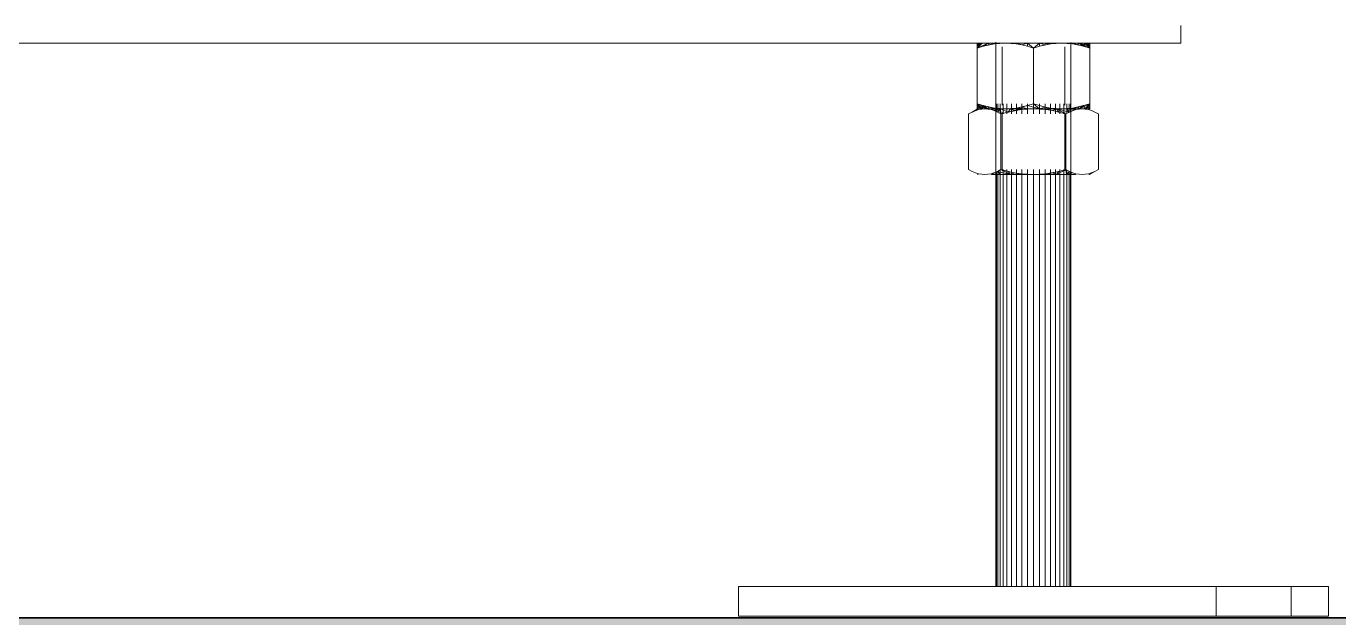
# Model space of a CAD drawing. Header units: centimetres. Extents: x -13467 to 3766, y -437 to 1921.
# Drawn here: x -8754.54 to -8732.3, y 94 to 104.01 of the extents above; entities that cross this region are included whole.
import ezdxf

# ---------------------------------------------------------------- set-up
doc = ezdxf.new("R2010")
doc.units = ezdxf.units.CM
for name, color, linetype, lineweight in [('A-FLOR', 7, 'Continuous', 9), ('A-FLOR-PATT', 7, 'Continuous', 35), ('G-IMPT', 7, 'Continuous', 9), ('M-EQPM', 7, 'Continuous', 9)]:
    doc.layers.add(name, color=color, linetype=linetype, lineweight=lineweight)

# ---------------------------------------------------------------- blocks, each defined once
blk = doc.blocks.new('PQ_RVR_EST-01_ZZ_ZZ_MO_T_A_rvt-1-Sección 1-1')
at = {"layer": 'A-FLOR-PATT', "lineweight": 9, "true_color": 0x9a9a9a}
blk.add_hatch(color=253, dxfattribs=at).paths.add_polyline_path([(-6260.942, 44), (-6260.942, 94), (-11182.132, 94), (-11182.132, 44), (-6621.18, 44)])
at = {"layer": 'A-FLOR', "lineweight": 35}
blk.add_line((-6260.942, 94), (-9023.498, 94), dxfattribs=at)
blk = doc.blocks.new('EQ-02-003 - EQ-02-003_dwg_Agrupar_733-1525259-Sección 1-1')
at = {"layer": 'G-IMPT'}
for p, q in [((-8732.471, 94.529), (-8742.471, 94.529)), ((-8742.471, 94.029), (-8742.471, 94.529)), ((-8742.471, 94.029), (-8742.471, 94.529)), ((-8732.471, 94.529), (-8742.471, 94.529)), ((-8734.368, 94.529), (-8734.376, 94.529)), ((-8734.376, 94.529), (-8734.376, 94.029)), ((-8734.376, 94.529), (-8734.368, 94.529)), ((-8733.114, 94.529), (-8733.106, 94.529)), ((-8733.106, 94.529), (-8733.114, 94.529)), ((-8733.106, 94.529), (-8733.106, 94.029)), ((-8732.471, 94.529), (-8732.471, 94.029)), ((-8742.471, 94.029), (-8732.471, 94.029)), ((-8732.471, 94.029), (-8742.471, 94.029)), ((-8734.368, 94.029), (-8734.376, 94.029)), ((-8734.376, 94.029), (-8734.368, 94.029)), ((-8733.114, 94.029), (-8733.106, 94.029)), ((-8733.106, 94.029), (-8733.114, 94.029))]:
    blk.add_line(p, q, dxfattribs=at)
at = {"layer": 'G-IMPT', "flags": 128}
blk.add_lwpolyline([(-8732.471, 94.529), (-8732.471, 94.029), (-8742.471, 94.029), (-8742.471, 94.529), (-8732.471, 94.529), (-8732.471, 94.029)], dxfattribs=at)
blk = doc.blocks.new('EQ-02-003 - EQ-02-003_dwg_Agrupar_729-1525264-Sección 1-1')
at = {"layer": 'G-IMPT'}
for p, q in [((-8738.511, 102.563), (-8738.571, 102.532)), ((-8738.511, 102.563), (-8738.571, 102.532)), ((-8738.418, 102.617), (-8738.511, 102.563)), ((-8738.511, 102.563), (-8738.401, 102.604)), ((-8738.511, 102.563), (-8738.455, 102.587)), ((-8738.401, 102.604), (-8738.348, 102.614)), ((-8738.348, 102.614), (-8738.401, 102.604)), ((-8738.296, 102.617), (-8738.348, 102.614)), ((-8738.296, 102.617), (-8738.243, 102.614)), ((-8738.243, 102.614), (-8738.19, 102.604)), ((-8738.19, 102.604), (-8738.243, 102.614)), ((-8738.19, 102.604), (-8738.179, 102.617)), ((-8738.037, 102.616), (-8738.19, 102.604)), ((-8738.19, 102.604), (-8738.136, 102.587)), ((-8738.037, 102.617), (-8738.179, 102.617)), ((-8738.179, 102.617), (-8738.031, 102.617)), ((-8738.037, 102.617), (-8738.179, 102.617)), ((-8738.136, 102.587), (-8738.08, 102.563)), ((-8738.064, 102.617), (-8738.092, 102.617)), ((-8738.092, 102.617), (-8738.064, 102.617)), ((-8738.021, 102.532), (-8738.08, 102.563)), ((-8738.021, 102.617), (-8738.064, 102.617)), ((-8738.031, 102.617), (-8738.021, 102.532)), ((-8737.858, 102.617), (-8738.031, 102.617)), ((-8738.031, 102.617), (-8737.902, 102.563)), ((-8737.965, 102.617), (-8738.021, 102.617)), ((-8737.902, 102.563), (-8738.021, 102.532)), ((-8738, 102.556), (-8738, 101.565)), ((-8737.896, 102.617), (-8737.965, 102.617)), ((-8737.965, 102.617), (-8737.896, 102.617)), ((-8737.858, 102.617), (-8737.902, 102.563)), ((-8737.902, 102.563), (-8737.682, 102.604)), ((-8737.817, 102.617), (-8737.896, 102.617)), ((-8737.896, 102.617), (-8737.817, 102.617)), ((-8737.669, 102.617), (-8737.858, 102.617)), ((-8737.729, 102.617), (-8737.817, 102.617)), ((-8737.817, 102.617), (-8737.729, 102.617)), ((-8737.635, 102.617), (-8737.729, 102.617)), ((-8737.729, 102.617), (-8737.635, 102.617)), ((-8737.682, 102.604), (-8737.576, 102.614)), ((-8737.471, 102.617), (-8737.669, 102.617)), ((-8737.537, 102.617), (-8737.635, 102.617)), ((-8737.635, 102.617), (-8737.537, 102.617)), ((-8737.471, 102.617), (-8737.576, 102.614)), ((-8737.437, 102.617), (-8737.537, 102.617)), ((-8737.537, 102.617), (-8737.437, 102.617)), ((-8737.273, 102.617), (-8737.471, 102.617)), ((-8737.471, 102.617), (-8737.365, 102.614)), ((-8737.339, 102.617), (-8737.437, 102.617)), ((-8737.437, 102.617), (-8737.339, 102.617)), ((-8737.259, 102.604), (-8737.365, 102.614)), ((-8737.243, 102.617), (-8737.339, 102.617)), ((-8737.339, 102.617), (-8737.243, 102.617)), ((-8737.083, 102.617), (-8737.273, 102.617)), ((-8737.151, 102.587), (-8737.259, 102.604)), ((-8737.153, 102.617), (-8737.243, 102.617)), ((-8737.243, 102.617), (-8737.153, 102.617)), ((-8737.071, 102.617), (-8737.153, 102.617)), ((-8737.153, 102.617), (-8737.071, 102.617)), ((-8737.039, 102.563), (-8737.151, 102.587)), ((-8737.083, 102.617), (-8736.921, 102.532)), ((-8736.911, 102.617), (-8737.083, 102.617)), ((-8737.083, 102.617), (-8736.862, 102.563)), ((-8736.999, 102.617), (-8737.071, 102.617)), ((-8737.071, 102.617), (-8736.999, 102.617)), ((-8736.921, 102.532), (-8737.039, 102.563)), ((-8736.938, 102.617), (-8736.999, 102.617)), ((-8736.999, 102.617), (-8736.938, 102.617)), ((-8736.942, 101.565), (-8736.942, 102.556)), ((-8736.89, 102.617), (-8736.938, 102.617)), ((-8736.938, 102.617), (-8736.89, 102.617)), ((-8736.921, 102.532), (-8736.862, 102.563)), ((-8736.763, 102.617), (-8736.911, 102.617)), ((-8736.911, 102.617), (-8736.862, 102.563)), ((-8736.763, 102.617), (-8736.905, 102.617)), ((-8736.763, 102.617), (-8736.905, 102.617)), ((-8736.857, 102.617), (-8736.89, 102.617)), ((-8736.89, 102.617), (-8736.857, 102.617)), ((-8736.862, 102.563), (-8736.752, 102.604)), ((-8736.839, 102.617), (-8736.857, 102.617)), ((-8736.857, 102.617), (-8736.839, 102.617)), ((-8736.763, 102.617), (-8736.752, 102.604)), ((-8736.699, 102.614), (-8736.752, 102.604)), ((-8736.646, 102.617), (-8736.699, 102.614)), ((-8736.646, 102.617), (-8736.593, 102.614)), ((-8736.54, 102.604), (-8736.593, 102.614)), ((-8736.54, 102.604), (-8736.593, 102.614)), ((-8736.54, 102.604), (-8736.523, 102.617)), ((-8736.486, 102.587), (-8736.54, 102.604)), ((-8736.43, 102.563), (-8736.486, 102.587)), ((-8736.371, 102.532), (-8736.43, 102.563)), ((-8736.371, 102.532), (-8736.43, 102.563)), ((-8738.571, 102.532), (-8738.571, 101.589)), ((-8738.021, 102.532), (-8738.021, 101.589)), ((-8736.921, 102.532), (-8736.921, 101.589)), ((-8736.371, 102.532), (-8736.371, 101.589)), ((-8736.371, 102.532), (-8736.371, 101.589)), ((-8738.571, 101.589), (-8738.511, 101.558)), ((-8738.511, 101.558), (-8738.455, 101.534)), ((-8738.455, 101.534), (-8738.401, 101.518)), ((-8738.401, 101.518), (-8738.418, 101.504)), ((-8738.401, 101.518), (-8738.348, 101.508)), ((-8738.401, 101.518), (-8738.348, 101.508)), ((-8738.296, 101.504), (-8738.348, 101.508)), ((-8738.296, 101.504), (-8738.243, 101.508)), ((-8738.243, 101.508), (-8738.19, 101.518)), ((-8738.08, 101.558), (-8738.19, 101.518)), ((-8738.179, 101.504), (-8738.19, 101.518)), ((-8738.031, 101.504), (-8738.179, 101.504)), ((-8738.064, 101.504), (-8738.092, 101.504)), ((-8738.064, 101.504), (-8738.092, 101.504)), ((-8738.08, 101.558), (-8738.021, 101.589)), ((-8738.031, 101.504), (-8738.08, 101.558)), ((-8737.858, 101.504), (-8738.08, 101.558)), ((-8738.021, 101.504), (-8738.064, 101.504)), ((-8738.064, 101.504), (-8738.021, 101.504)), ((-8737.858, 101.504), (-8738.031, 101.504)), ((-8737.858, 101.504), (-8738.021, 101.589)), ((-8738.021, 101.589), (-8737.902, 101.558)), ((-8737.965, 101.504), (-8738.021, 101.504)), ((-8737.965, 101.504), (-8738.021, 101.504)), ((-8737.896, 101.504), (-8737.965, 101.504)), ((-8737.896, 101.504), (-8737.965, 101.504)), ((-8737.79, 101.534), (-8737.902, 101.558)), ((-8737.817, 101.504), (-8737.896, 101.504)), ((-8737.817, 101.504), (-8737.896, 101.504)), ((-8737.669, 101.504), (-8737.858, 101.504)), ((-8737.729, 101.504), (-8737.817, 101.504)), ((-8737.817, 101.504), (-8737.729, 101.504)), ((-8737.682, 101.518), (-8737.79, 101.534)), ((-8737.635, 101.504), (-8737.729, 101.504)), ((-8737.635, 101.504), (-8737.729, 101.504)), ((-8737.576, 101.508), (-8737.682, 101.518)), ((-8737.471, 101.504), (-8737.669, 101.504)), ((-8737.537, 101.504), (-8737.635, 101.504)), ((-8737.537, 101.504), (-8737.635, 101.504)), ((-8737.471, 101.504), (-8737.576, 101.508)), ((-8737.437, 101.504), (-8737.537, 101.504)), ((-8737.437, 101.504), (-8737.537, 101.504)), ((-8737.471, 101.504), (-8737.365, 101.508)), ((-8737.273, 101.504), (-8737.471, 101.504)), ((-8737.339, 101.504), (-8737.437, 101.504)), ((-8737.339, 101.504), (-8737.437, 101.504)), ((-8737.365, 101.508), (-8737.259, 101.518)), ((-8737.243, 101.504), (-8737.339, 101.504)), ((-8737.339, 101.504), (-8737.243, 101.504)), ((-8737.083, 101.504), (-8737.273, 101.504)), ((-8737.259, 101.518), (-8737.039, 101.558)), ((-8737.153, 101.504), (-8737.243, 101.504)), ((-8737.153, 101.504), (-8737.243, 101.504)), ((-8737.071, 101.504), (-8737.153, 101.504)), ((-8737.071, 101.504), (-8737.153, 101.504)), ((-8737.083, 101.504), (-8736.921, 101.589)), ((-8736.911, 101.504), (-8737.083, 101.504)), ((-8736.999, 101.504), (-8737.071, 101.504)), ((-8736.999, 101.504), (-8737.071, 101.504)), ((-8736.921, 101.589), (-8737.039, 101.558)), ((-8736.938, 101.504), (-8736.999, 101.504)), ((-8736.938, 101.504), (-8736.999, 101.504)), ((-8736.89, 101.504), (-8736.938, 101.504)), ((-8736.938, 101.504), (-8736.89, 101.504)), ((-8736.911, 101.504), (-8736.921, 101.589)), ((-8736.921, 101.589), (-8736.862, 101.558)), ((-8736.763, 101.504), (-8736.911, 101.504)), ((-8736.857, 101.504), (-8736.89, 101.504)), ((-8736.857, 101.504), (-8736.89, 101.504)), ((-8736.806, 101.534), (-8736.862, 101.558)), ((-8736.839, 101.504), (-8736.857, 101.504)), ((-8736.857, 101.504), (-8736.839, 101.504)), ((-8736.752, 101.518), (-8736.806, 101.534)), ((-8736.752, 101.518), (-8736.763, 101.504)), ((-8736.699, 101.508), (-8736.752, 101.518)), ((-8736.752, 101.518), (-8736.699, 101.508)), ((-8736.646, 101.504), (-8736.699, 101.508)), ((-8736.646, 101.504), (-8736.593, 101.508)), ((-8736.54, 101.518), (-8736.593, 101.508)), ((-8736.593, 101.508), (-8736.54, 101.518)), ((-8736.43, 101.558), (-8736.54, 101.518)), ((-8736.523, 101.504), (-8736.43, 101.558)), ((-8736.486, 101.534), (-8736.43, 101.558)), ((-8736.371, 101.589), (-8736.43, 101.558)), ((-8736.371, 101.589), (-8736.43, 101.558))]:
    blk.add_line(p, q, dxfattribs=at)
at = {"layer": 'G-IMPT', "flags": 128}
for points in [[(-8738.571, 101.589), (-8738.571, 102.532), (-8738.511, 102.563)], [(-8738.418, 102.617), (-8738.401, 102.604), (-8738.455, 102.587)], [(-8738.348, 102.614), (-8738.296, 102.617), (-8738.243, 102.614)], [(-8738.179, 102.617), (-8738.19, 102.604), (-8738.136, 102.587), (-8738.08, 102.563)], [(-8738.179, 102.617), (-8738.031, 102.617), (-8737.858, 102.617), (-8737.669, 102.617), (-8737.471, 102.617), (-8737.273, 102.617), (-8737.083, 102.617), (-8736.911, 102.617), (-8736.763, 102.617)], [(-8737.79, 102.587), (-8737.682, 102.604), (-8737.858, 102.617), (-8737.79, 102.587), (-8737.902, 102.563), (-8737.858, 102.617), (-8738.031, 102.617), (-8737.902, 102.563), (-8738.021, 102.532), (-8738.021, 101.589), (-8738.021, 102.532), (-8738.08, 102.563), (-8738.031, 102.617), (-8738.136, 102.587)], [(-8738.064, 102.617), (-8738.021, 102.617), (-8737.965, 102.617)], [(-8737.576, 102.614), (-8737.682, 102.604), (-8737.669, 102.617), (-8737.576, 102.614), (-8737.471, 102.617), (-8737.365, 102.614)], [(-8737.259, 102.604), (-8737.365, 102.614), (-8737.273, 102.617)], [(-8737.083, 101.504), (-8736.911, 101.504), (-8736.862, 101.558), (-8736.921, 101.589), (-8736.921, 102.532), (-8737.039, 102.563), (-8737.083, 102.617), (-8737.151, 102.587), (-8737.273, 102.617), (-8737.259, 102.604), (-8737.151, 102.587), (-8737.039, 102.563)], [(-8736.806, 102.587), (-8736.862, 102.563), (-8737.083, 102.617), (-8736.921, 102.532)], [(-8736.921, 102.532), (-8736.862, 102.563), (-8737.083, 102.617), (-8736.911, 102.617), (-8736.862, 102.563), (-8736.921, 102.532), (-8736.921, 101.589)], [(-8736.806, 102.587), (-8736.752, 102.604), (-8736.911, 102.617)], [(-8736.699, 102.614), (-8736.752, 102.604), (-8736.763, 102.617)], [(-8736.699, 102.614), (-8736.646, 102.617), (-8736.593, 102.614)], [(-8736.54, 102.604), (-8736.486, 102.587), (-8736.43, 102.563)], [(-8738.571, 102.532), (-8738.571, 101.589), (-8738.511, 101.558)], [(-8736.43, 101.558), (-8736.371, 101.589), (-8736.371, 102.532)], [(-8738.401, 101.518), (-8738.455, 101.534), (-8738.511, 101.558)], [(-8738.243, 101.508), (-8738.296, 101.504), (-8738.348, 101.508)], [(-8738.243, 101.508), (-8738.19, 101.518), (-8738.179, 101.504)], [(-8738.031, 101.504), (-8738.19, 101.518), (-8738.136, 101.534)], [(-8736.763, 101.504), (-8736.911, 101.504), (-8737.083, 101.504), (-8737.273, 101.504), (-8737.471, 101.504), (-8737.669, 101.504), (-8737.858, 101.504), (-8738.031, 101.504), (-8738.179, 101.504)], [(-8737.669, 101.504), (-8737.79, 101.534), (-8737.858, 101.504), (-8737.902, 101.558), (-8738.021, 101.589), (-8738.08, 101.558), (-8738.031, 101.504), (-8737.858, 101.504), (-8738.08, 101.558), (-8738.021, 101.589), (-8737.858, 101.504), (-8738.08, 101.558), (-8738.136, 101.534)], [(-8737.682, 101.518), (-8737.576, 101.508), (-8737.669, 101.504), (-8737.682, 101.518), (-8737.79, 101.534), (-8737.902, 101.558)], [(-8737.365, 101.508), (-8737.259, 101.518), (-8737.273, 101.504), (-8737.365, 101.508), (-8737.471, 101.504), (-8737.576, 101.508)], [(-8736.921, 101.589), (-8737.083, 101.504), (-8737.039, 101.558), (-8737.151, 101.534), (-8737.083, 101.504), (-8737.259, 101.518), (-8737.151, 101.534)], [(-8737.039, 101.558), (-8736.921, 101.589), (-8736.911, 101.504), (-8736.806, 101.534)], [(-8736.763, 101.504), (-8736.752, 101.518), (-8736.806, 101.534), (-8736.862, 101.558)], [(-8736.593, 101.508), (-8736.646, 101.504), (-8736.699, 101.508)], [(-8736.486, 101.534), (-8736.54, 101.518), (-8736.523, 101.504)]]:
    blk.add_lwpolyline(points, dxfattribs=at)
blk.add_lwpolyline([(-8737.902, 102.563), (-8738.021, 102.532), (-8738.031, 102.617)], close=True, dxfattribs=at)
blk = doc.blocks.new('EQ-02-003 - EQ-02-003_dwg_Agrupar_722-1525265-Sección 1-1')
at = {"layer": 'G-IMPT'}
for p, q in [((-8738.241, 103.729), (-8738.423, 103.644)), ((-8738.241, 103.729), (-8738.423, 103.644)), ((-8738.341, 103.729), (-8738.423, 103.644)), ((-8738.341, 103.729), (-8738.423, 103.644)), ((-8738.423, 103.729), (-8738.423, 103.726)), ((-8738.423, 103.729), (-8738.423, 103.726)), ((-8738.423, 103.644), (-8738.341, 103.729)), ((-8738.423, 103.716), (-8738.423, 103.726)), ((-8738.423, 103.726), (-8738.423, 103.716)), ((-8738.423, 103.676), (-8738.423, 103.716)), ((-8738.423, 103.716), (-8738.423, 103.699)), ((-8738.423, 103.699), (-8738.423, 103.676)), ((-8738.423, 103.644), (-8738.423, 103.676)), ((-8738.423, 103.644), (-8738.321, 103.676)), ((-8738.423, 103.644), (-8738.321, 103.676)), ((-8738.423, 103.644), (-8738.423, 103.676)), ((-8738.321, 103.676), (-8738.13, 103.716)), ((-8738.321, 103.676), (-8738.224, 103.699)), ((-8738.224, 103.699), (-8738.13, 103.716)), ((-8738.13, 103.716), (-8738.108, 103.729)), ((-8736.812, 103.716), (-8736.833, 103.729)), ((-8736.621, 103.676), (-8736.812, 103.716)), ((-8736.718, 103.699), (-8736.812, 103.716)), ((-8736.621, 103.676), (-8736.718, 103.699)), ((-8736.7, 103.729), (-8736.621, 103.676)), ((-8736.7, 103.729), (-8736.518, 103.644)), ((-8736.7, 103.729), (-8736.518, 103.676)), ((-8736.601, 103.729), (-8736.621, 103.676)), ((-8736.518, 103.644), (-8736.621, 103.676)), ((-8736.621, 103.676), (-8736.518, 103.644)), ((-8736.601, 103.729), (-8736.518, 103.644)), ((-8736.601, 103.729), (-8736.518, 103.676)), ((-8736.518, 103.729), (-8736.518, 103.726)), ((-8736.518, 103.729), (-8736.518, 103.726)), ((-8736.518, 103.716), (-8736.518, 103.726)), ((-8736.518, 103.726), (-8736.518, 103.716)), ((-8736.518, 103.676), (-8736.518, 103.716)), ((-8736.518, 103.699), (-8736.518, 103.716)), ((-8736.518, 103.676), (-8736.518, 103.699)), ((-8736.518, 103.644), (-8736.518, 103.676)), ((-8736.518, 103.644), (-8736.518, 103.676)), ((-8738.243, 102.618), (-8738.423, 102.702)), ((-8738.341, 102.617), (-8738.423, 102.702)), ((-8738.423, 102.702), (-8738.423, 102.671)), ((-8738.423, 102.702), (-8738.321, 102.671)), ((-8738.423, 102.702), (-8738.423, 102.671)), ((-8738.423, 102.702), (-8738.321, 102.671)), ((-8738.341, 102.617), (-8738.423, 102.671)), ((-8738.423, 102.671), (-8738.423, 102.63)), ((-8738.423, 102.671), (-8738.423, 102.647)), ((-8738.243, 102.617), (-8738.423, 102.671)), ((-8738.423, 102.647), (-8738.423, 102.63)), ((-8738.423, 102.63), (-8738.423, 102.62)), ((-8738.423, 102.62), (-8738.423, 102.63)), ((-8738.423, 102.617), (-8738.423, 102.62)), ((-8738.423, 102.617), (-8738.423, 102.62)), ((-8738.402, 102.617), (-8738.423, 102.617)), ((-8738.402, 102.617), (-8738.423, 102.617)), ((-8738.341, 102.617), (-8738.321, 102.671)), ((-8738.241, 102.617), (-8738.321, 102.671)), ((-8738.321, 102.671), (-8738.13, 102.63)), ((-8738.224, 102.647), (-8738.321, 102.671)), ((-8738.108, 102.617), (-8738.241, 102.617)), ((-8738.108, 102.617), (-8738.241, 102.617)), ((-8738.108, 102.617), (-8738.241, 102.617)), ((-8738.241, 102.617), (-8738.108, 102.617)), ((-8738.13, 102.63), (-8738.224, 102.647)), ((-8738.13, 102.63), (-8738.108, 102.617)), ((-8736.812, 102.63), (-8736.833, 102.617)), ((-8736.7, 102.617), (-8736.833, 102.617)), ((-8736.7, 102.617), (-8736.833, 102.617)), ((-8736.7, 102.617), (-8736.833, 102.617)), ((-8736.833, 102.617), (-8736.7, 102.617)), ((-8736.621, 102.671), (-8736.812, 102.63)), ((-8736.812, 102.63), (-8736.718, 102.647)), ((-8736.718, 102.647), (-8736.621, 102.671)), ((-8736.7, 102.617), (-8736.621, 102.671)), ((-8736.699, 102.618), (-8736.518, 102.702)), ((-8736.518, 102.702), (-8736.621, 102.671)), ((-8736.621, 102.671), (-8736.518, 102.702)), ((-8736.601, 102.617), (-8736.621, 102.671)), ((-8736.601, 102.617), (-8736.518, 102.702)), ((-8736.601, 102.617), (-8736.518, 102.702)), ((-8736.601, 102.617), (-8736.518, 102.702)), ((-8736.539, 102.617), (-8736.518, 102.617)), ((-8736.539, 102.617), (-8736.518, 102.617)), ((-8736.518, 102.702), (-8736.518, 102.671)), ((-8736.518, 102.702), (-8736.518, 102.671)), ((-8736.518, 102.671), (-8736.518, 102.63)), ((-8736.518, 102.647), (-8736.518, 102.671)), ((-8736.518, 102.647), (-8736.518, 102.671)), ((-8736.518, 102.63), (-8736.518, 102.647)), ((-8736.518, 102.63), (-8736.518, 102.62)), ((-8736.518, 102.62), (-8736.518, 102.63)), ((-8736.518, 102.617), (-8736.518, 102.62)), ((-8736.518, 102.617), (-8736.518, 102.62))]:
    blk.add_line(p, q, dxfattribs=at)
at = {"layer": 'G-IMPT', "flags": 128}
for points in [[(-8738.423, 103.676), (-8738.423, 103.644), (-8738.241, 103.729), (-8738.321, 103.676), (-8738.423, 103.644)], [(-8738.341, 103.729), (-8738.423, 103.676), (-8738.423, 103.699), (-8738.341, 103.729), (-8738.423, 103.716), (-8738.423, 103.699)], [(-8738.321, 103.676), (-8738.423, 103.644), (-8738.341, 103.729), (-8738.423, 103.676), (-8738.423, 103.644)], [(-8738.423, 103.644), (-8738.241, 103.729), (-8738.321, 103.676), (-8738.224, 103.699), (-8738.241, 103.729), (-8738.13, 103.716), (-8738.224, 103.699)], [(-8738.423, 103.716), (-8738.423, 103.726), (-8738.402, 103.729)], [(-8738.341, 103.729), (-8738.423, 103.699), (-8738.402, 103.729), (-8738.423, 103.716), (-8738.423, 103.699), (-8738.423, 103.676)], [(-8738.423, 103.726), (-8738.423, 103.716), (-8738.402, 103.729), (-8738.423, 103.726), (-8738.423, 103.729), (-8738.423, 103.726)], [(-8738.241, 103.729), (-8738.224, 103.699), (-8738.108, 103.729), (-8738.13, 103.716), (-8738.224, 103.699), (-8738.321, 103.676)], [(-8736.833, 103.729), (-8736.718, 103.699), (-8736.7, 103.729), (-8736.621, 103.676), (-8736.518, 103.644)], [(-8736.833, 103.729), (-8736.812, 103.716), (-8736.718, 103.699), (-8736.621, 103.676)], [(-8736.601, 103.729), (-8736.621, 103.676), (-8736.518, 103.644), (-8736.601, 103.729), (-8736.621, 103.676), (-8736.718, 103.699), (-8736.7, 103.729), (-8736.812, 103.716), (-8736.718, 103.699)], [(-8736.518, 103.644), (-8736.621, 103.676), (-8736.7, 103.729)], [(-8736.7, 103.729), (-8736.518, 103.676), (-8736.518, 103.644), (-8736.7, 103.729)], [(-8736.7, 103.729), (-8736.518, 103.676), (-8736.518, 103.699), (-8736.601, 103.729), (-8736.518, 103.716), (-8736.518, 103.699)], [(-8736.518, 103.644), (-8736.518, 103.676), (-8736.601, 103.729), (-8736.518, 103.699), (-8736.539, 103.729)], [(-8736.518, 103.644), (-8736.518, 103.676), (-8736.601, 103.729)], [(-8736.518, 103.716), (-8736.518, 103.726), (-8736.539, 103.729), (-8736.518, 103.716), (-8736.518, 103.699), (-8736.518, 103.676)], [(-8736.518, 103.726), (-8736.518, 103.716), (-8736.539, 103.729), (-8736.518, 103.726), (-8736.518, 103.729), (-8736.518, 103.726)], [(-8738.402, 102.617), (-8738.423, 102.647), (-8738.341, 102.617), (-8738.423, 102.671), (-8738.423, 102.702), (-8738.321, 102.671), (-8738.241, 102.617)], [(-8738.341, 102.617), (-8738.321, 102.671), (-8738.423, 102.702), (-8738.341, 102.617), (-8738.321, 102.671), (-8738.224, 102.647), (-8738.241, 102.617), (-8738.13, 102.63), (-8738.224, 102.647)], [(-8738.108, 102.617), (-8738.224, 102.647), (-8738.241, 102.617), (-8738.321, 102.671), (-8738.423, 102.702), (-8738.423, 102.671), (-8738.341, 102.617)], [(-8738.243, 102.617), (-8738.423, 102.671), (-8738.423, 102.702), (-8738.243, 102.618)], [(-8738.243, 102.617), (-8738.423, 102.671), (-8738.423, 102.647), (-8738.341, 102.617), (-8738.423, 102.63), (-8738.423, 102.647)], [(-8738.423, 102.63), (-8738.423, 102.62), (-8738.402, 102.617), (-8738.423, 102.63), (-8738.423, 102.647), (-8738.423, 102.671)], [(-8738.423, 102.62), (-8738.423, 102.63), (-8738.402, 102.617), (-8738.423, 102.62), (-8738.423, 102.617), (-8738.423, 102.62)], [(-8738.402, 102.617), (-8738.423, 102.617), (-8738.402, 102.617)], [(-8738.108, 102.617), (-8738.13, 102.63), (-8738.224, 102.647), (-8738.321, 102.671)], [(-8736.7, 102.617), (-8736.718, 102.647), (-8736.833, 102.617), (-8736.812, 102.63), (-8736.718, 102.647), (-8736.621, 102.671)], [(-8736.718, 102.647), (-8736.812, 102.63), (-8736.7, 102.617), (-8736.718, 102.647), (-8736.621, 102.671), (-8736.601, 102.617), (-8736.518, 102.702), (-8736.621, 102.671), (-8736.601, 102.617)], [(-8736.7, 102.617), (-8736.621, 102.671), (-8736.518, 102.702)], [(-8736.7, 102.617), (-8736.621, 102.671), (-8736.518, 102.702)], [(-8736.518, 102.671), (-8736.518, 102.702), (-8736.699, 102.618)], [(-8736.518, 102.702), (-8736.518, 102.671), (-8736.601, 102.617), (-8736.518, 102.647), (-8736.539, 102.617), (-8736.518, 102.63), (-8736.518, 102.647)], [(-8736.518, 102.647), (-8736.518, 102.63), (-8736.601, 102.617), (-8736.518, 102.647), (-8736.518, 102.671), (-8736.601, 102.617)], [(-8736.518, 102.63), (-8736.518, 102.62), (-8736.539, 102.617)], [(-8736.518, 102.62), (-8736.518, 102.63), (-8736.539, 102.617), (-8736.518, 102.62), (-8736.518, 102.617), (-8736.518, 102.62)], [(-8736.539, 102.617), (-8736.518, 102.617), (-8736.539, 102.617)]]:
    blk.add_lwpolyline(points, dxfattribs=at)
blk = doc.blocks.new('EQ-02-003 - EQ-02-003_dwg_Agrupar_723-1525266-Sección 1-1')
at = {"layer": 'G-IMPT'}
for p, q in [((-8738.418, 102.617), (-8738.401, 102.604)), ((-8738.179, 102.617), (-8738.19, 102.604)), ((-8738.19, 102.604), (-8738.179, 102.617)), ((-8738.037, 102.616), (-8738.19, 102.604)), ((-8738.037, 102.617), (-8738.179, 102.617)), ((-8738.179, 102.617), (-8738.037, 102.617)), ((-8738.179, 102.617), (-8738.037, 102.617)), ((-8738.037, 102.617), (-8738.179, 102.617)), ((-8736.763, 102.617), (-8736.905, 102.617)), ((-8736.763, 102.617), (-8736.905, 102.617)), ((-8736.905, 102.617), (-8736.763, 102.617)), ((-8736.763, 102.617), (-8736.905, 102.617)), ((-8736.752, 102.604), (-8736.905, 102.616)), ((-8736.752, 102.604), (-8736.763, 102.617)), ((-8736.763, 102.617), (-8736.752, 102.604)), ((-8736.54, 102.604), (-8736.523, 102.617)), ((-8738.401, 101.518), (-8738.418, 101.504)), ((-8738.19, 101.518), (-8738.179, 101.504)), ((-8738.179, 101.504), (-8738.19, 101.518)), ((-8736.763, 101.504), (-8736.752, 101.518)), ((-8736.752, 101.518), (-8736.763, 101.504)), ((-8736.54, 101.518), (-8736.523, 101.504))]:
    blk.add_line(p, q, dxfattribs=at)
blk = doc.blocks.new('EQ-02-003 - EQ-02-003_dwg_Agrupar_727-1525270-Sección 1-1')
at = {"layer": 'G-IMPT'}
for p, q in [((-8738.106, 103.746), (-8738.106, 94.529)), ((-8736.836, 103.739), (-8736.836, 94.529)), ((-8738.106, 102.702), (-8738.106, 102.574)), ((-8738.106, 102.574), (-8738.106, 102.702)), ((-8738.098, 102.702), (-8738.098, 102.571)), ((-8738.098, 102.571), (-8738.098, 102.702)), ((-8738.098, 102.702), (-8738.098, 102.571)), ((-8738.075, 102.702), (-8738.075, 102.56)), ((-8738.075, 102.56), (-8738.075, 102.702)), ((-8738.075, 102.702), (-8738.075, 102.56)), ((-8738.037, 102.702), (-8738.037, 102.54)), ((-8738.037, 102.702), (-8738.037, 102.54)), ((-8738.037, 102.54), (-8738.037, 102.702)), ((-8737.984, 102.702), (-8737.984, 102.532)), ((-8737.984, 102.532), (-8737.984, 102.702)), ((-8737.984, 102.702), (-8737.984, 102.532)), ((-8737.92, 102.702), (-8737.92, 102.532)), ((-8737.92, 102.702), (-8737.92, 102.532)), ((-8737.92, 102.532), (-8737.92, 102.702)), ((-8737.844, 102.702), (-8737.844, 102.532)), ((-8737.844, 102.532), (-8737.844, 102.702)), ((-8737.844, 102.702), (-8737.844, 102.532)), ((-8737.759, 102.702), (-8737.759, 102.532)), ((-8737.759, 102.532), (-8737.759, 102.702)), ((-8737.759, 102.702), (-8737.759, 102.532)), ((-8737.667, 102.702), (-8737.667, 102.532)), ((-8737.667, 102.702), (-8737.667, 102.532)), ((-8737.667, 102.532), (-8737.667, 102.702)), ((-8737.57, 102.702), (-8737.57, 102.532)), ((-8737.57, 102.532), (-8737.57, 102.702)), ((-8737.57, 102.702), (-8737.57, 102.532)), ((-8737.471, 102.702), (-8737.471, 102.532)), ((-8737.471, 102.702), (-8737.471, 102.532)), ((-8737.471, 102.532), (-8737.471, 102.702)), ((-8737.371, 102.702), (-8737.371, 102.532)), ((-8737.371, 102.532), (-8737.371, 102.702)), ((-8737.371, 102.702), (-8737.371, 102.532)), ((-8737.275, 102.702), (-8737.275, 102.532)), ((-8737.275, 102.532), (-8737.275, 102.702)), ((-8737.275, 102.702), (-8737.275, 102.532)), ((-8737.182, 102.702), (-8737.182, 102.532)), ((-8737.182, 102.532), (-8737.182, 102.702)), ((-8737.182, 102.702), (-8737.182, 102.532)), ((-8737.098, 102.702), (-8737.098, 102.532)), ((-8737.098, 102.532), (-8737.098, 102.702)), ((-8737.098, 102.702), (-8737.098, 102.532)), ((-8737.022, 102.702), (-8737.022, 102.532)), ((-8737.022, 102.702), (-8737.022, 102.532)), ((-8737.022, 102.532), (-8737.022, 102.702)), ((-8736.957, 102.702), (-8736.957, 102.532)), ((-8736.957, 102.532), (-8736.957, 102.702)), ((-8736.957, 102.702), (-8736.957, 102.532)), ((-8736.905, 102.702), (-8736.905, 102.54)), ((-8736.905, 102.54), (-8736.905, 102.702)), ((-8736.905, 102.702), (-8736.905, 102.54)), ((-8736.867, 102.702), (-8736.867, 102.56)), ((-8736.867, 102.702), (-8736.867, 102.56)), ((-8736.867, 102.56), (-8736.867, 102.702)), ((-8736.844, 102.702), (-8736.844, 102.57)), ((-8736.844, 102.57), (-8736.844, 102.702)), ((-8736.844, 102.702), (-8736.844, 102.57)), ((-8736.836, 102.702), (-8736.836, 102.573)), ((-8736.836, 102.573), (-8736.836, 102.702)), ((-8738.106, 101.549), (-8738.106, 94.529)), ((-8738.106, 94.529), (-8738.106, 101.549)), ((-8738.098, 101.552), (-8738.098, 94.529)), ((-8738.098, 94.529), (-8738.098, 101.552)), ((-8738.098, 101.552), (-8738.098, 94.529)), ((-8738.075, 101.561), (-8738.075, 94.529)), ((-8738.075, 94.529), (-8738.075, 101.561)), ((-8738.075, 101.561), (-8738.075, 94.529)), ((-8738.037, 101.581), (-8738.037, 94.529)), ((-8738.037, 101.581), (-8738.037, 94.529)), ((-8738.037, 94.529), (-8738.037, 101.581)), ((-8737.984, 101.589), (-8737.984, 94.529)), ((-8737.984, 94.529), (-8737.984, 101.589)), ((-8737.984, 101.589), (-8737.984, 94.529)), ((-8737.92, 101.589), (-8737.92, 94.529)), ((-8737.92, 101.589), (-8737.92, 94.529)), ((-8737.92, 94.529), (-8737.92, 101.589)), ((-8737.844, 101.589), (-8737.844, 94.529)), ((-8737.844, 94.529), (-8737.844, 101.589)), ((-8737.844, 101.589), (-8737.844, 94.529)), ((-8737.759, 101.589), (-8737.759, 94.529)), ((-8737.759, 94.529), (-8737.759, 101.589)), ((-8737.759, 101.589), (-8737.759, 94.529)), ((-8737.667, 101.589), (-8737.667, 94.529)), ((-8737.667, 101.589), (-8737.667, 94.529)), ((-8737.667, 94.529), (-8737.667, 101.589)), ((-8737.57, 101.589), (-8737.57, 94.529)), ((-8737.57, 94.529), (-8737.57, 101.589)), ((-8737.57, 101.589), (-8737.57, 94.529)), ((-8737.471, 101.589), (-8737.471, 94.529)), ((-8737.471, 101.589), (-8737.471, 94.529)), ((-8737.471, 94.529), (-8737.471, 101.589)), ((-8737.371, 101.589), (-8737.371, 94.529)), ((-8737.371, 94.529), (-8737.371, 101.589)), ((-8737.371, 101.589), (-8737.371, 94.529)), ((-8737.275, 101.589), (-8737.275, 94.529)), ((-8737.275, 94.529), (-8737.275, 101.589)), ((-8737.275, 101.589), (-8737.275, 94.529)), ((-8737.182, 101.589), (-8737.182, 94.529)), ((-8737.182, 94.529), (-8737.182, 101.589)), ((-8737.182, 101.589), (-8737.182, 94.529)), ((-8737.098, 101.589), (-8737.098, 94.529)), ((-8737.098, 94.529), (-8737.098, 101.589)), ((-8737.098, 101.589), (-8737.098, 94.529)), ((-8737.022, 101.589), (-8737.022, 94.529)), ((-8737.022, 101.589), (-8737.022, 94.529)), ((-8737.022, 94.529), (-8737.022, 101.589)), ((-8736.957, 101.589), (-8736.957, 94.529)), ((-8736.957, 94.529), (-8736.957, 101.589)), ((-8736.957, 101.589), (-8736.957, 94.529)), ((-8736.905, 101.581), (-8736.905, 94.529)), ((-8736.905, 94.529), (-8736.905, 101.581)), ((-8736.905, 101.581), (-8736.905, 94.529)), ((-8736.867, 101.561), (-8736.867, 94.529)), ((-8736.867, 101.561), (-8736.867, 94.529)), ((-8736.867, 94.529), (-8736.867, 101.561)), ((-8736.844, 101.551), (-8736.844, 94.529)), ((-8736.844, 94.529), (-8736.844, 101.551)), ((-8736.844, 101.551), (-8736.844, 94.529)), ((-8736.836, 101.547), (-8736.836, 94.529)), ((-8736.836, 94.529), (-8736.836, 101.547))]:
    blk.add_line(p, q, dxfattribs=at)
blk = doc.blocks.new('EQ-02-003 - EQ-02-003_dwg_Agrupar_728-1525271-Sección 1-1')
at = {"layer": 'G-IMPT'}
for p, q in [((-8738.241, 103.729), (-8738.423, 103.644)), ((-8738.241, 103.729), (-8738.423, 103.644)), ((-8738.341, 103.729), (-8738.423, 103.644)), ((-8738.341, 103.729), (-8738.423, 103.644)), ((-8738.423, 103.729), (-8738.423, 103.726)), ((-8738.423, 103.729), (-8738.423, 103.726)), ((-8738.423, 103.644), (-8738.341, 103.729)), ((-8738.423, 103.716), (-8738.423, 103.726)), ((-8738.423, 103.726), (-8738.423, 103.716)), ((-8738.423, 103.676), (-8738.423, 103.716)), ((-8738.423, 103.716), (-8738.423, 103.699)), ((-8738.423, 103.699), (-8738.423, 103.676)), ((-8738.423, 103.644), (-8738.423, 103.676)), ((-8738.423, 103.644), (-8738.321, 103.676)), ((-8738.423, 103.644), (-8738.321, 103.676)), ((-8738.423, 103.644), (-8738.423, 103.676)), ((-8738.321, 103.676), (-8738.13, 103.716)), ((-8738.321, 103.676), (-8738.224, 103.699)), ((-8738.224, 103.699), (-8738.13, 103.716)), ((-8738.13, 103.716), (-8738.038, 103.726)), ((-8737.947, 103.729), (-8738.038, 103.726)), ((-8738, 102.678), (-8738, 103.668)), ((-8737.947, 103.729), (-8737.856, 103.726)), ((-8737.764, 103.716), (-8737.856, 103.726)), ((-8737.67, 103.699), (-8737.764, 103.716)), ((-8737.573, 103.676), (-8737.67, 103.699)), ((-8737.67, 103.699), (-8737.573, 103.676)), ((-8737.471, 103.644), (-8737.573, 103.676)), ((-8737.57, 103.729), (-8737.471, 103.644)), ((-8737.371, 103.729), (-8737.471, 103.644)), ((-8737.471, 103.644), (-8737.368, 103.676)), ((-8737.368, 103.676), (-8737.177, 103.716)), ((-8737.177, 103.716), (-8737.086, 103.726)), ((-8736.994, 103.729), (-8737.086, 103.726)), ((-8736.994, 103.729), (-8736.903, 103.726)), ((-8736.941, 102.678), (-8736.941, 103.668)), ((-8736.812, 103.716), (-8736.903, 103.726)), ((-8736.812, 103.716), (-8736.833, 103.729)), ((-8736.621, 103.676), (-8736.812, 103.716)), ((-8736.718, 103.699), (-8736.812, 103.716)), ((-8736.621, 103.676), (-8736.718, 103.699)), ((-8736.7, 103.729), (-8736.621, 103.676)), ((-8736.7, 103.729), (-8736.518, 103.644)), ((-8736.7, 103.729), (-8736.518, 103.676)), ((-8736.601, 103.729), (-8736.621, 103.676)), ((-8736.518, 103.644), (-8736.621, 103.676)), ((-8736.621, 103.676), (-8736.518, 103.644)), ((-8736.601, 103.729), (-8736.518, 103.644)), ((-8736.601, 103.729), (-8736.518, 103.676)), ((-8736.518, 103.729), (-8736.518, 103.726)), ((-8736.518, 103.729), (-8736.518, 103.726)), ((-8736.518, 103.716), (-8736.518, 103.726)), ((-8736.518, 103.726), (-8736.518, 103.716)), ((-8736.518, 103.676), (-8736.518, 103.716)), ((-8736.518, 103.699), (-8736.518, 103.716)), ((-8736.518, 103.676), (-8736.518, 103.699)), ((-8736.518, 103.644), (-8736.518, 103.676)), ((-8736.518, 103.644), (-8736.518, 103.676)), ((-8738.423, 103.644), (-8738.423, 102.702)), ((-8737.471, 103.644), (-8737.471, 102.702)), ((-8736.518, 103.644), (-8736.518, 102.702)), ((-8738.243, 102.618), (-8738.423, 102.702)), ((-8738.341, 102.617), (-8738.423, 102.702)), ((-8738.423, 102.702), (-8738.423, 102.671)), ((-8738.423, 102.702), (-8738.321, 102.671)), ((-8738.423, 102.702), (-8738.423, 102.671)), ((-8738.423, 102.702), (-8738.321, 102.671)), ((-8738.341, 102.617), (-8738.423, 102.671)), ((-8738.423, 102.671), (-8738.423, 102.63)), ((-8738.423, 102.671), (-8738.423, 102.647)), ((-8738.243, 102.617), (-8738.423, 102.671)), ((-8738.423, 102.647), (-8738.423, 102.63)), ((-8738.423, 102.63), (-8738.423, 102.62)), ((-8738.423, 102.62), (-8738.423, 102.63)), ((-8738.423, 102.617), (-8738.423, 102.62)), ((-8738.423, 102.617), (-8738.423, 102.62)), ((-8738.402, 102.617), (-8738.423, 102.617)), ((-8738.402, 102.617), (-8738.423, 102.617)), ((-8738.341, 102.617), (-8738.321, 102.671)), ((-8738.241, 102.617), (-8738.341, 102.617)), ((-8738.241, 102.617), (-8738.321, 102.671)), ((-8738.321, 102.671), (-8738.13, 102.63)), ((-8738.224, 102.647), (-8738.321, 102.671)), ((-8738.108, 102.617), (-8738.241, 102.617)), ((-8738.108, 102.617), (-8738.241, 102.617)), ((-8738.241, 102.617), (-8738.108, 102.617)), ((-8738.13, 102.63), (-8738.224, 102.647)), ((-8738.038, 102.62), (-8738.13, 102.63)), ((-8738.13, 102.63), (-8738.108, 102.617)), ((-8737.947, 102.617), (-8738.108, 102.617)), ((-8738.098, 102.617), (-8738.106, 102.617)), ((-8738.098, 102.617), (-8738.106, 102.617)), ((-8738.075, 102.617), (-8738.098, 102.617)), ((-8738.075, 102.617), (-8738.098, 102.617)), ((-8738.037, 102.617), (-8738.075, 102.617)), ((-8738.037, 102.617), (-8738.075, 102.617)), ((-8737.947, 102.617), (-8738.038, 102.62)), ((-8737.985, 102.617), (-8738.037, 102.617)), ((-8737.985, 102.617), (-8738.037, 102.617)), ((-8737.92, 102.617), (-8737.985, 102.617)), ((-8737.92, 102.617), (-8737.985, 102.617)), ((-8737.947, 102.617), (-8737.856, 102.62)), ((-8737.765, 102.617), (-8737.947, 102.617)), ((-8737.844, 102.617), (-8737.92, 102.617)), ((-8737.92, 102.617), (-8737.844, 102.617)), ((-8737.856, 102.62), (-8737.764, 102.63)), ((-8737.759, 102.617), (-8737.844, 102.617)), ((-8737.759, 102.617), (-8737.844, 102.617)), ((-8737.57, 102.617), (-8737.765, 102.617)), ((-8737.573, 102.671), (-8737.764, 102.63)), ((-8737.667, 102.617), (-8737.759, 102.617)), ((-8737.667, 102.617), (-8737.759, 102.617)), ((-8737.57, 102.617), (-8737.667, 102.617)), ((-8737.667, 102.617), (-8737.57, 102.617)), ((-8737.573, 102.671), (-8737.471, 102.702)), ((-8737.57, 102.617), (-8737.573, 102.671)), ((-8737.371, 102.617), (-8737.573, 102.671)), ((-8737.471, 102.617), (-8737.57, 102.617)), ((-8737.371, 102.617), (-8737.57, 102.617)), ((-8737.471, 102.617), (-8737.57, 102.617)), ((-8737.371, 102.617), (-8737.471, 102.702)), ((-8737.471, 102.702), (-8737.368, 102.671)), ((-8737.371, 102.617), (-8737.471, 102.617)), ((-8737.471, 102.617), (-8737.371, 102.617)), ((-8737.176, 102.617), (-8737.371, 102.617)), ((-8737.274, 102.617), (-8737.371, 102.617)), ((-8737.274, 102.617), (-8737.371, 102.617)), ((-8737.271, 102.647), (-8737.368, 102.671)), ((-8737.271, 102.647), (-8737.368, 102.671)), ((-8737.182, 102.617), (-8737.274, 102.617)), ((-8737.182, 102.617), (-8737.274, 102.617)), ((-8737.177, 102.63), (-8737.271, 102.647)), ((-8737.097, 102.617), (-8737.182, 102.617)), ((-8737.182, 102.617), (-8737.097, 102.617)), ((-8737.086, 102.62), (-8737.177, 102.63)), ((-8736.994, 102.617), (-8737.176, 102.617)), ((-8737.021, 102.617), (-8737.097, 102.617)), ((-8737.021, 102.617), (-8737.097, 102.617)), ((-8736.994, 102.617), (-8737.086, 102.62)), ((-8736.957, 102.617), (-8737.021, 102.617)), ((-8736.957, 102.617), (-8737.021, 102.617)), ((-8736.994, 102.617), (-8736.903, 102.62)), ((-8736.833, 102.617), (-8736.994, 102.617)), ((-8736.905, 102.617), (-8736.957, 102.617)), ((-8736.905, 102.617), (-8736.957, 102.617)), ((-8736.866, 102.617), (-8736.905, 102.617)), ((-8736.866, 102.617), (-8736.905, 102.617)), ((-8736.903, 102.62), (-8736.812, 102.63)), ((-8736.843, 102.617), (-8736.866, 102.617)), ((-8736.843, 102.617), (-8736.866, 102.617)), ((-8736.835, 102.617), (-8736.843, 102.617)), ((-8736.835, 102.617), (-8736.843, 102.617)), ((-8736.7, 102.617), (-8736.833, 102.617)), ((-8736.7, 102.617), (-8736.833, 102.617)), ((-8736.833, 102.617), (-8736.7, 102.617)), ((-8736.621, 102.671), (-8736.812, 102.63)), ((-8736.812, 102.63), (-8736.718, 102.647)), ((-8736.718, 102.647), (-8736.621, 102.671)), ((-8736.7, 102.617), (-8736.621, 102.671)), ((-8736.601, 102.617), (-8736.7, 102.617)), ((-8736.699, 102.618), (-8736.518, 102.702)), ((-8736.518, 102.702), (-8736.621, 102.671)), ((-8736.621, 102.671), (-8736.518, 102.702)), ((-8736.601, 102.617), (-8736.621, 102.671)), ((-8736.601, 102.617), (-8736.518, 102.702)), ((-8736.601, 102.617), (-8736.518, 102.702)), ((-8736.601, 102.617), (-8736.518, 102.702)), ((-8736.539, 102.617), (-8736.518, 102.617)), ((-8736.539, 102.617), (-8736.518, 102.617)), ((-8736.518, 102.702), (-8736.518, 102.671)), ((-8736.518, 102.702), (-8736.518, 102.671)), ((-8736.518, 102.671), (-8736.518, 102.63)), ((-8736.518, 102.647), (-8736.518, 102.671)), ((-8736.518, 102.647), (-8736.518, 102.671)), ((-8736.518, 102.63), (-8736.518, 102.647)), ((-8736.518, 102.63), (-8736.518, 102.62)), ((-8736.518, 102.62), (-8736.518, 102.63)), ((-8736.518, 102.617), (-8736.518, 102.62)), ((-8736.518, 102.617), (-8736.518, 102.62))]:
    blk.add_line(p, q, dxfattribs=at)
at = {"layer": 'G-IMPT', "flags": 128}
for points in [[(-8738.423, 103.676), (-8738.423, 103.644), (-8738.241, 103.729), (-8738.321, 103.676), (-8738.423, 103.644)], [(-8738.341, 103.729), (-8738.423, 103.676), (-8738.423, 103.699), (-8738.341, 103.729), (-8738.423, 103.716), (-8738.423, 103.699)], [(-8738.321, 103.676), (-8738.423, 103.644), (-8738.341, 103.729), (-8738.423, 103.676), (-8738.423, 103.644), (-8738.423, 102.702), (-8738.423, 103.644), (-8738.241, 103.729), (-8738.321, 103.676), (-8738.224, 103.699), (-8738.241, 103.729), (-8738.13, 103.716), (-8738.224, 103.699)], [(-8738.423, 103.716), (-8738.423, 103.726), (-8738.402, 103.729)], [(-8738.341, 103.729), (-8738.423, 103.699), (-8738.402, 103.729), (-8738.423, 103.716), (-8738.423, 103.699), (-8738.423, 103.676)], [(-8738.423, 103.726), (-8738.423, 103.716), (-8738.402, 103.729), (-8738.423, 103.726), (-8738.423, 103.729), (-8738.423, 103.726)], [(-8738.241, 103.729), (-8738.224, 103.699), (-8738.108, 103.729), (-8738.13, 103.716), (-8738.224, 103.699), (-8738.321, 103.676)], [(-8738.038, 103.726), (-8738.13, 103.716), (-8738.108, 103.729), (-8738.038, 103.726), (-8737.947, 103.729), (-8737.856, 103.726)], [(-8737.764, 103.716), (-8737.856, 103.726), (-8737.765, 103.729)], [(-8737.67, 102.647), (-8737.764, 102.63), (-8737.57, 102.617), (-8737.67, 102.647), (-8737.573, 102.671), (-8737.371, 102.617), (-8737.471, 102.702), (-8737.573, 102.671), (-8737.371, 102.617), (-8737.57, 102.617), (-8737.573, 102.671), (-8737.471, 102.702), (-8737.471, 103.644), (-8737.57, 103.729), (-8737.67, 103.699), (-8737.765, 103.729), (-8737.764, 103.716), (-8737.67, 103.699)], [(-8737.57, 103.729), (-8737.573, 103.676), (-8737.471, 103.644), (-8737.368, 103.676)], [(-8737.371, 103.729), (-8737.271, 103.699), (-8737.368, 103.676), (-8737.371, 103.729), (-8737.471, 103.644), (-8737.471, 102.702), (-8737.368, 102.671), (-8737.371, 102.617), (-8737.271, 102.647), (-8737.176, 102.617), (-8737.177, 102.63), (-8737.271, 102.647)], [(-8737.271, 103.699), (-8737.177, 103.716), (-8737.371, 103.729)], [(-8737.086, 103.726), (-8737.177, 103.716), (-8737.176, 103.729), (-8737.086, 103.726), (-8736.994, 103.729), (-8736.903, 103.726)], [(-8736.812, 103.716), (-8736.903, 103.726), (-8736.833, 103.729), (-8736.812, 103.716), (-8736.718, 103.699), (-8736.621, 103.676)], [(-8736.833, 103.729), (-8736.718, 103.699), (-8736.7, 103.729), (-8736.621, 103.676), (-8736.518, 103.644), (-8736.518, 102.702), (-8736.518, 102.671), (-8736.601, 102.617), (-8736.518, 102.647), (-8736.539, 102.617), (-8736.518, 102.63), (-8736.518, 102.647)], [(-8736.601, 103.729), (-8736.621, 103.676), (-8736.518, 103.644), (-8736.601, 103.729), (-8736.621, 103.676), (-8736.718, 103.699), (-8736.7, 103.729), (-8736.812, 103.716), (-8736.718, 103.699)], [(-8736.518, 103.644), (-8736.621, 103.676), (-8736.7, 103.729)], [(-8736.7, 102.617), (-8736.621, 102.671), (-8736.518, 102.702), (-8736.518, 103.644), (-8736.518, 103.676), (-8736.601, 103.729)], [(-8736.7, 103.729), (-8736.518, 103.676), (-8736.518, 103.644), (-8736.7, 103.729), (-8736.518, 103.676), (-8736.518, 103.699), (-8736.601, 103.729), (-8736.518, 103.716), (-8736.518, 103.699)], [(-8736.518, 103.644), (-8736.518, 103.676), (-8736.601, 103.729), (-8736.518, 103.699), (-8736.539, 103.729)], [(-8736.518, 103.716), (-8736.518, 103.726), (-8736.539, 103.729), (-8736.518, 103.716), (-8736.518, 103.699), (-8736.518, 103.676)], [(-8736.518, 103.726), (-8736.518, 103.716), (-8736.539, 103.729), (-8736.518, 103.726), (-8736.518, 103.729), (-8736.518, 103.726)], [(-8738.402, 102.617), (-8738.423, 102.647), (-8738.341, 102.617), (-8738.423, 102.671), (-8738.423, 102.702), (-8738.321, 102.671), (-8738.241, 102.617)], [(-8738.341, 102.617), (-8738.321, 102.671), (-8738.423, 102.702), (-8738.341, 102.617), (-8738.321, 102.671), (-8738.224, 102.647), (-8738.241, 102.617), (-8738.13, 102.63), (-8738.224, 102.647)], [(-8738.108, 102.617), (-8738.224, 102.647), (-8738.241, 102.617), (-8738.321, 102.671), (-8738.423, 102.702), (-8738.423, 102.671), (-8738.341, 102.617)], [(-8738.243, 102.617), (-8738.423, 102.671), (-8738.423, 102.702), (-8738.243, 102.618)], [(-8738.243, 102.617), (-8738.423, 102.671), (-8738.423, 102.647), (-8738.341, 102.617), (-8738.423, 102.63), (-8738.423, 102.647)], [(-8738.423, 102.63), (-8738.423, 102.62), (-8738.402, 102.617), (-8738.423, 102.63), (-8738.423, 102.647), (-8738.423, 102.671)], [(-8738.423, 102.62), (-8738.423, 102.63), (-8738.402, 102.617), (-8738.423, 102.62), (-8738.423, 102.617), (-8738.423, 102.62)], [(-8738.402, 102.617), (-8738.423, 102.617), (-8738.402, 102.617)], [(-8738.13, 102.63), (-8738.038, 102.62), (-8738.108, 102.617), (-8738.13, 102.63), (-8738.224, 102.647), (-8738.321, 102.671)], [(-8736.7, 102.617), (-8736.833, 102.617), (-8736.994, 102.617), (-8737.176, 102.617), (-8737.371, 102.617), (-8737.57, 102.617), (-8737.765, 102.617), (-8737.947, 102.617), (-8738.108, 102.617), (-8738.241, 102.617)], [(-8737.856, 102.62), (-8737.764, 102.63), (-8737.765, 102.617), (-8737.856, 102.62), (-8737.947, 102.617), (-8738.038, 102.62)], [(-8737.177, 102.63), (-8737.086, 102.62), (-8737.176, 102.617)], [(-8736.903, 102.62), (-8736.812, 102.63), (-8736.833, 102.617), (-8736.903, 102.62), (-8736.994, 102.617), (-8737.086, 102.62)], [(-8736.7, 102.617), (-8736.718, 102.647), (-8736.833, 102.617), (-8736.812, 102.63), (-8736.718, 102.647), (-8736.621, 102.671)], [(-8736.718, 102.647), (-8736.812, 102.63), (-8736.7, 102.617), (-8736.718, 102.647), (-8736.621, 102.671), (-8736.601, 102.617), (-8736.518, 102.702), (-8736.621, 102.671), (-8736.601, 102.617)], [(-8736.7, 102.617), (-8736.621, 102.671), (-8736.518, 102.702)], [(-8736.518, 102.671), (-8736.518, 102.702), (-8736.699, 102.618)], [(-8736.518, 102.647), (-8736.518, 102.63), (-8736.601, 102.617), (-8736.518, 102.647), (-8736.518, 102.671), (-8736.601, 102.617)], [(-8736.518, 102.63), (-8736.518, 102.62), (-8736.539, 102.617)], [(-8736.518, 102.62), (-8736.518, 102.63), (-8736.539, 102.617), (-8736.518, 102.62), (-8736.518, 102.617), (-8736.518, 102.62)], [(-8736.539, 102.617), (-8736.518, 102.617), (-8736.539, 102.617)]]:
    blk.add_lwpolyline(points, dxfattribs=at)
blk = doc.blocks.new('EQ-02-003 - EQ-02-003_dwg_Agrupar_499-1525273-Sección 1-1')
at = {"layer": 'G-IMPT'}
for p, q in [((-8734.971, 104.029), (-8734.971, 103.729)), ((-8734.971, 104.029), (-8734.971, 103.729)), ((-8734.971, 103.729), (-8842.971, 103.729)), ((-8842.971, 103.729), (-8734.971, 103.729))]:
    blk.add_line(p, q, dxfattribs=at)
at = {"layer": 'G-IMPT', "flags": 128}
blk.add_lwpolyline([(-8791.771, 214.029), (-8791.771, 104.029), (-8842.971, 104.029), (-8842.971, 103.729), (-8734.971, 103.729), (-8734.971, 104.029)], dxfattribs=at)
blk = doc.blocks.new('EQ-02-003 - EQ-02-003_dwg-1525250-Sección 1-1')
for name in ['EQ-02-003 - EQ-02-003_dwg_Agrupar_499-1525273-Sección 1-1', 'EQ-02-003 - EQ-02-003_dwg_Agrupar_727-1525270-Sección 1-1', 'EQ-02-003 - EQ-02-003_dwg_Agrupar_722-1525265-Sección 1-1', 'EQ-02-003 - EQ-02-003_dwg_Agrupar_728-1525271-Sección 1-1', 'EQ-02-003 - EQ-02-003_dwg_Agrupar_729-1525264-Sección 1-1', 'EQ-02-003 - EQ-02-003_dwg_Agrupar_723-1525266-Sección 1-1', 'EQ-02-003 - EQ-02-003_dwg_Agrupar_733-1525259-Sección 1-1']:
    blk.add_blockref(name, (0, 0))
blk = doc.blocks.new('EQ-02-003 - EQ-02-003-1525277-Sección 1-1')
blk.add_blockref('EQ-02-003 - EQ-02-003_dwg-1525250-Sección 1-1', (0, 0))
blk = doc.blocks.new('PQ_RVR_MEP-01_ZZ_ZZ_MO_T_A_rvt-1-Sección 1-1')
at = {"layer": 'M-EQPM', "lineweight": 9}
blk.add_blockref('EQ-02-003 - EQ-02-003-1525277-Sección 1-1', (0, 0), dxfattribs=at)

msp = doc.modelspace()

# ---------------------------------------------------------------- hatches: boundary and pattern name
at = {"layer": 'A-FLOR-PATT', "lineweight": 9, "true_color": 0x9a9a9a}
msp.add_hatch(color=253, dxfattribs=at).paths.add_polyline_path([(-6260.942, 44), (-6260.942, 94), (-11181.493, 94), (-11181.493, 44), (-6621.18, 44)])

# ---------------------------------------------------------------- linework, layer by layer
at = {"layer": 'A-FLOR', "lineweight": 35}
msp.add_line((-6260.942, 94), (-9023.498, 94), dxfattribs=at)

# ---------------------------------------------------------------- block references
at = {"lineweight": 5}
for name in ['PQ_RVR_EST-01_ZZ_ZZ_MO_T_A_rvt-1-Sección 1-1', 'PQ_RVR_MEP-01_ZZ_ZZ_MO_T_A_rvt-1-Sección 1-1']:
    msp.add_blockref(name, (0, 0), dxfattribs=at)

doc.saveas('drawing.dxf')
